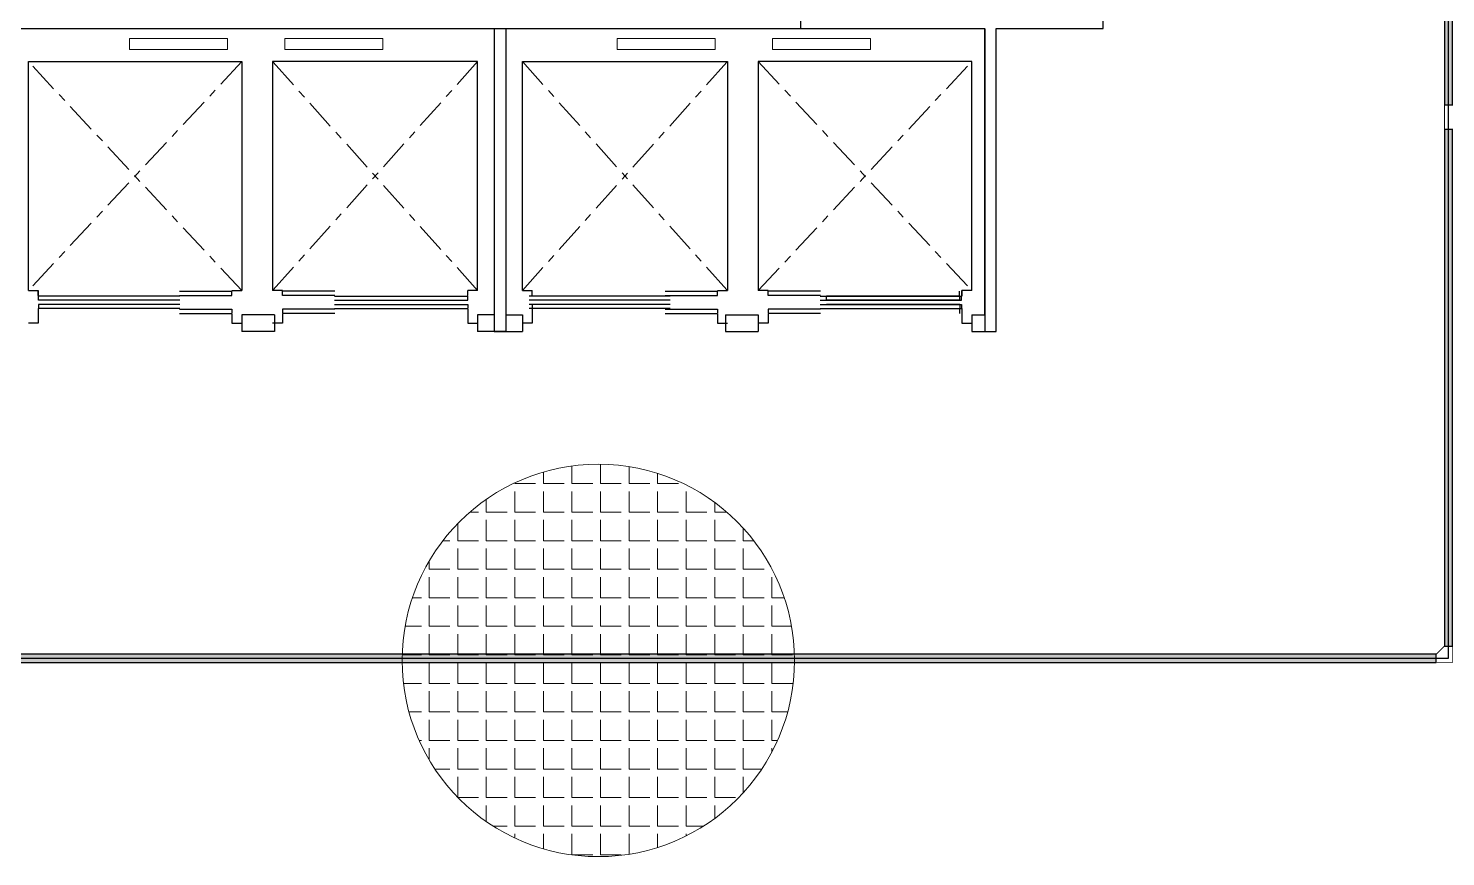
# Model space of a CAD drawing. Extents: x -15 to 163, y 313 to 399.
# Drawn here: x 27.23 to 44.56, y 338.4 to 348.53 of the extents above; entities that cross this region are included whole.
import ezdxf

# ---------------------------------------------------------------- set-up
doc = ezdxf.new("R2010")
doc.units = 0
doc.header["$LTSCALE"] = 0.15
doc.linetypes.add('CENTERX2', pattern=[4, 2.5, -0.5, 0.5, -0.5])
doc.layers.get('0').update_dxf_attribs({"color": 252})
for name, color, linetype in [('0 CABLE TRAY', 252, 'Continuous'), ('0 sockets', 252, 'Continuous'), ('CIRCUIT_PRO_LAYER', 7, 'Continuous'), ('CPTOOLS-TRAY', 1, 'Continuous'), ('d1', 252, 'Continuous'), ('grocol', 252, 'Continuous'), ('WINDOW', 252, 'Continuous')]:
    doc.layers.add(name, color=color, linetype=linetype)
for name, color, linetype, lineweight in [('anal', 252, 'Continuous', 20), ('elev', 252, 'Continuous', 9), ('wall', 252, 'Continuous', 30)]:
    doc.layers.add(name, color=color, linetype=linetype, lineweight=lineweight)

# ---------------------------------------------------------------- blocks, each defined once
blk = doc.blocks.new('ARCH')
at = {"layer": 'elev'}
h = blk.add_hatch(dxfattribs=at)
h.set_pattern_fill('ANGLE', color=256, scale=0.05, style=0)
h.set_pattern_definition([(0, (0, 0), (0, 0.34925), [0.254, -0.09525]), (90, (0, 0), (-0.34925, 2e-17), [0.254, -0.09525])])
h.paths.add_polyline_path([(31.8, 340.8, 0.21525), (32.613, 339), (35.787, 339, 0.21525), (36.6, 340.8, 1)])
h.paths.add_polyline_path([(35.787, 339), (32.613, 339, 0.377964)])
at = {"layer": 'anal'}
blk.add_circle((34.2, 340.8), 2.4, dxfattribs=at)
at = {"layer": 'd1', "linetype": 'CENTERX2'}
for p, q in [((29.838, 348.125), (27.228, 345.326)), ((29.838, 345.326), (27.228, 348.125)), ((32.723, 345.326), (30.216, 348.125)), ((32.723, 348.125), (30.216, 345.326)), ((33.272, 348.125), (35.779, 345.326)), ((33.272, 345.326), (35.779, 348.125)), ((36.157, 345.326), (38.767, 348.125)), ((36.157, 348.125), (38.767, 345.326))]:
    blk.add_line(p, q, dxfattribs=at)
at = {"layer": 'd1', "ltscale": 0.5}
for p, q in [((27.352, 345.206), (27.352, 345.256)), ((29.08, 345.256), (27.352, 345.256)), ((29.08, 345.206), (27.352, 345.206)), ((29.078, 345.316), (29.718, 345.316)), ((29.078, 345.266), (29.718, 345.266)), ((29.718, 345.266), (29.718, 345.316)), ((30.336, 345.266), (30.336, 345.316)), ((30.976, 345.316), (30.336, 345.316)), ((30.976, 345.266), (30.336, 345.266)), ((30.974, 345.256), (32.603, 345.256)), ((30.974, 345.206), (32.603, 345.206)), ((32.603, 345.206), (32.603, 345.256)), ((35.08, 345.256), (33.352, 345.256)), ((35.08, 345.206), (33.352, 345.206)), ((35.019, 345.316), (35.659, 345.316)), ((35.019, 345.266), (35.659, 345.266)), ((35.659, 345.266), (35.659, 345.316)), ((36.917, 345.316), (36.277, 345.316)), ((36.277, 345.266), (36.277, 345.316)), ((36.917, 345.266), (36.277, 345.266)), ((36.915, 345.256), (38.643, 345.256)), ((36.915, 345.206), (38.643, 345.206)), ((36.992, 345.206), (36.992, 345.256)), ((38.621, 345.256), (36.992, 345.256)), ((38.621, 345.206), (36.992, 345.206)), ((38.619, 345.266), (38.619, 345.316)), ((38.621, 345.206), (38.621, 345.256)), ((38.643, 345.206), (38.643, 345.256)), ((27.352, 345.156), (27.352, 345.106)), ((29.08, 345.156), (27.352, 345.156)), ((29.08, 345.106), (27.352, 345.106)), ((29.021, 345.106), (27.392, 345.106)), ((29.078, 345.096), (29.718, 345.096)), ((29.078, 345.046), (29.718, 345.046)), ((29.718, 345.096), (29.718, 345.046)), ((30.336, 345.096), (30.336, 345.046)), ((30.976, 345.096), (30.336, 345.096)), ((30.976, 345.046), (30.336, 345.046)), ((30.974, 345.156), (32.603, 345.156)), ((30.974, 345.106), (32.603, 345.106)), ((32.603, 345.156), (32.603, 345.106)), ((35.08, 345.156), (33.352, 345.156)), ((35.08, 345.106), (33.352, 345.106)), ((33.392, 345.156), (33.392, 345.106)), ((35.021, 345.106), (33.392, 345.106)), ((35.019, 345.096), (35.659, 345.096)), ((35.019, 345.046), (35.659, 345.046)), ((35.659, 345.096), (35.659, 345.046)), ((36.917, 345.096), (36.277, 345.096)), ((36.277, 345.096), (36.277, 345.046)), ((36.917, 345.046), (36.277, 345.046)), ((36.915, 345.156), (38.643, 345.156)), ((36.915, 345.106), (38.643, 345.106)), ((38.621, 345.156), (36.992, 345.156)), ((38.619, 345.096), (38.619, 345.046)), ((38.621, 345.156), (38.621, 345.106)), ((38.643, 345.156), (38.643, 345.106))]:
    blk.add_line(p, q, dxfattribs=at)
at = {"layer": 'elev'}
for p, q in [((28.467, 348.272), (28.467, 348.408)), ((28.467, 348.408), (29.664, 348.408)), ((29.664, 348.408), (29.664, 348.272)), ((30.367, 348.408), (31.564, 348.408)), ((30.367, 348.272), (30.367, 348.408)), ((31.564, 348.408), (31.564, 348.272)), ((35.628, 348.408), (34.431, 348.408)), ((34.431, 348.408), (34.431, 348.272)), ((35.628, 348.272), (35.628, 348.408)), ((37.528, 348.408), (36.331, 348.408)), ((36.331, 348.408), (36.331, 348.272)), ((37.528, 348.272), (37.528, 348.408)), ((29.664, 348.272), (28.467, 348.272)), ((31.564, 348.272), (30.367, 348.272)), ((34.431, 348.272), (35.628, 348.272)), ((36.331, 348.272), (37.528, 348.272))]:
    blk.add_line(p, q, dxfattribs=at)
at = {"layer": 'grocol', "ltscale": 0.5}
for p, q in [((40.374, 348.532), (40.374, 348.673)), ((32.927, 348.525), (32.927, 344.826)), ((32.927, 348.525), (32.927, 344.826)), ((33.068, 348.525), (33.068, 344.826)), ((33.068, 348.525), (33.068, 344.826)), ((36.675, 348.532), (38.927, 348.532)), ((38.927, 345.026), (38.927, 348.532)), ((38.927, 348.525), (38.927, 344.826)), ((39.068, 344.826), (39.068, 348.532)), ((39.068, 348.532), (40.374, 348.532)), ((32.927, 344.826), (33.068, 344.826)), ((33.068, 344.826), (32.927, 344.826)), ((38.927, 344.826), (39.068, 344.826))]:
    blk.add_line(p, q, dxfattribs=at)
at = {"layer": 'wall'}
for p, q in [((36.675, 358.125), (36.675, 348.525)), ((36.527, 348.525), (27.073, 348.525)), ((36.675, 348.525), (27.075, 348.525)), ((27.228, 345.326), (27.228, 348.125)), ((27.228, 348.125), (29.838, 348.125)), ((29.838, 348.125), (29.838, 345.326)), ((32.723, 348.125), (30.216, 348.125)), ((30.216, 348.125), (30.216, 345.326)), ((32.723, 345.326), (32.723, 348.125)), ((33.272, 345.326), (33.272, 348.125)), ((33.272, 348.125), (35.779, 348.125)), ((35.779, 348.125), (35.779, 345.326)), ((36.157, 348.125), (36.157, 345.326)), ((38.767, 348.125), (36.157, 348.125)), ((38.767, 345.326), (38.767, 348.125)), ((27.228, 345.326), (27.348, 345.326)), ((27.348, 345.266), (27.348, 345.326)), ((27.348, 345.326), (27.348, 345.255)), ((29.718, 345.326), (29.838, 345.326)), ((30.336, 345.326), (30.216, 345.326)), ((32.723, 345.326), (32.603, 345.326)), ((32.603, 345.266), (32.603, 345.326)), ((33.272, 345.326), (33.392, 345.326)), ((33.392, 345.266), (33.392, 345.326)), ((35.659, 345.326), (35.779, 345.326)), ((36.277, 345.326), (36.157, 345.326)), ((38.767, 345.326), (38.647, 345.326)), ((38.647, 345.326), (38.647, 345.255)), ((38.647, 345.266), (38.647, 345.326)), ((27.348, 345.106), (27.348, 344.926)), ((29.718, 345.036), (29.718, 344.926)), ((29.838, 345.026), (29.838, 344.826)), ((30.238, 345.026), (29.838, 345.026)), ((30.238, 345.026), (30.238, 344.826)), ((30.336, 345.036), (30.336, 344.926)), ((32.603, 345.096), (32.603, 344.926)), ((32.723, 345.026), (32.723, 344.826)), ((32.927, 345.026), (32.723, 345.026)), ((33.068, 345.026), (33.272, 345.026)), ((33.272, 345.026), (33.272, 344.826)), ((33.392, 345.096), (33.392, 344.926)), ((35.659, 345.036), (35.659, 344.926)), ((35.757, 345.026), (36.157, 345.026)), ((35.757, 345.026), (35.757, 344.826)), ((36.157, 345.026), (36.157, 344.826)), ((36.277, 345.036), (36.277, 344.926)), ((38.647, 345.106), (38.647, 344.926)), ((38.767, 345.026), (38.927, 345.026)), ((38.767, 345.026), (38.767, 344.826)), ((27.348, 344.926), (27.228, 344.926)), ((29.718, 344.926), (29.838, 344.926)), ((30.336, 344.926), (30.216, 344.926)), ((32.603, 344.926), (32.723, 344.926)), ((33.392, 344.926), (33.272, 344.926)), ((35.659, 344.926), (35.779, 344.926)), ((36.277, 344.926), (36.157, 344.926)), ((38.647, 344.926), (38.767, 344.926)), ((30.238, 344.826), (29.838, 344.826)), ((32.927, 344.826), (32.723, 344.826)), ((33.068, 344.826), (33.272, 344.826)), ((35.757, 344.826), (36.157, 344.826))]:
    blk.add_line(p, q, dxfattribs=at)
at = {"layer": 'WINDOW', "linetype": 'CENTERX2'}
blk.add_line((38.767, 344.826), (38.927, 344.826), dxfattribs=at)
blk = doc.blocks.new('*U69')
at = {"color": 0, "const_width": 0.01}
for points in [[(-0.05, 0.15), (-0.05, 0.2)], [(0.05, 0.15), (0.05, 0.2)], [(0.2, 0.05), (0.15, 0.05)], [(0.2, -0.05), (0.15, -0.05)]]:
    blk.add_lwpolyline(points, dxfattribs=at)
at = {"layer": 'CIRCUIT_PRO_LAYER', "color": 0, "const_width": 0.01}
blk.add_lwpolyline([(-0.05, -0.05), (-0.05, 0.15), (0.05, 0.15), (0.15, 0.05), (0.15, -0.05)], close=True, dxfattribs=at)
blk = doc.blocks.new('*U78')
at = {"layer": 'CPTOOLS-TRAY'}
h = blk.add_hatch(dxfattribs=at)
h.set_pattern_fill('HEX', color=0, scale=0.005)
h.paths.add_polyline_path([(0.05, 28.313), (-0.05, 28.313), (-0.05, 0), (0.05, 0)])
at = {"layer": 'CPTOOLS-TRAY', "color": 0}
blk.add_lwpolyline([(0.05, 28.313), (-0.05, 28.313), (-0.05, 0), (0.05, 0)], close=True, dxfattribs=at)
blk = doc.blocks.new('*U68')
at = {"color": 0, "const_width": 0.01}
for points in [[(-0.05, 0.15), (-0.05, 0.2)], [(0.05, 0.15), (0.05, 0.2)], [(-0.15, 0.05), (-0.2, 0.05)], [(0.2, 0.05), (0.15, 0.05)], [(-0.15, -0.05), (-0.2, -0.05)], [(0.2, -0.05), (0.15, -0.05)]]:
    blk.add_lwpolyline(points, dxfattribs=at)
at = {"layer": 'CIRCUIT_PRO_LAYER', "color": 0, "const_width": 0.01}
blk.add_lwpolyline([(-0.15, -0.05), (-0.15, 0.05), (-0.05, 0.15), (0.05, 0.15), (0.15, 0.05), (0.15, -0.05)], close=True, dxfattribs=at)
blk = doc.blocks.new('*U86')
at = {"layer": 'CPTOOLS-TRAY'}
h = blk.add_hatch(dxfattribs=at)
h.set_pattern_fill('HEX', color=0, scale=0.005)
h.paths.add_polyline_path([(0.05, 9.215), (-0.05, 9.215), (-0.05, 0), (0.05, 0)])
at = {"layer": 'CPTOOLS-TRAY', "color": 0}
blk.add_lwpolyline([(0.05, 9.215), (-0.05, 9.215), (-0.05, 0), (0.05, 0)], close=True, dxfattribs=at)
blk = doc.blocks.new('*U87')
at = {"layer": 'CPTOOLS-TRAY'}
h = blk.add_hatch(dxfattribs=at)
h.set_pattern_fill('HEX', color=0, scale=0.005)
h.paths.add_polyline_path([(0.05, 6.319), (-0.05, 6.319), (-0.05, 0), (0.05, 0)])
at = {"layer": 'CPTOOLS-TRAY', "color": 0}
blk.add_lwpolyline([(0.05, 6.319), (-0.05, 6.319), (-0.05, 0), (0.05, 0)], close=True, dxfattribs=at)
blk = doc.blocks.new('O1N3C1Q1T2')
at = {"layer": '0 CABLE TRAY', "color": 0, "linetype": 'ByBlock'}
blk.add_blockref('*U86', (44.6, 347.595), dxfattribs=at)
for name, p, rotation in [('*U68', (44.6, 347.445), 270.0000000000001), ('*U87', (44.6, 347.295), 180), ('*U69', (44.6, 340.826), 90), ('*U78', (16.137, 340.826), 269.9999999999999)]:
    blk.add_blockref(name, p, dxfattribs=dict(at, rotation=rotation))

msp = doc.modelspace()

# ---------------------------------------------------------------- linework, layer by layer
at = {"layer": '0 CABLE TRAY', "color": 6, "linetype": 'ByBlock'}
for points in [[(64.068, 374.143), (64.018, 374.143), (64.018, 368.874), (15.987, 368.874), (15.987, 340.826), (44.6, 340.826), (44.6, 347.445), (44.6, 356.96), (59.681, 356.96), (59.681, 353.028), (56.305, 353.036)], [(64.068, 373.231), (64.018, 373.231), (64.018, 368.874), (15.987, 368.874), (15.987, 340.826), (44.6, 340.826), (44.6, 347.445), (44.6, 356.96), (59.681, 356.96), (59.681, 353.028), (56.305, 353.036)], [(64.068, 372.558), (64.018, 372.558), (64.018, 368.874), (15.987, 368.874), (15.987, 340.826), (44.6, 340.826), (44.6, 347.445), (44.6, 356.96), (59.681, 356.96), (59.681, 353.028), (56.305, 353.036)], [(64.068, 371.815), (64.018, 371.815), (64.018, 368.874), (15.987, 368.874), (15.987, 340.826), (44.6, 340.826), (44.6, 347.445), (44.6, 356.96), (59.681, 356.96), (59.681, 353.028), (56.305, 353.036)], [(18.076, 368.924), (18.076, 368.874), (15.987, 368.874), (15.987, 340.826), (44.6, 340.826), (44.6, 347.445), (44.6, 356.96), (59.681, 356.96), (59.681, 353.028), (56.305, 353.036)], [(35.825, 368.924), (35.825, 368.874), (15.987, 368.874), (15.987, 340.826), (44.6, 340.826), (44.6, 347.445), (44.6, 356.96), (59.681, 356.96), (59.681, 353.028), (56.305, 353.036)], [(37.148, 368.924), (37.148, 368.874), (15.987, 368.874), (15.987, 340.826), (44.6, 340.826), (44.6, 347.445), (44.6, 356.96), (59.681, 356.96), (59.681, 353.028), (56.305, 353.036)], [(44.876, 368.924), (44.876, 368.874), (15.987, 368.874), (15.987, 340.826), (44.6, 340.826), (44.6, 347.445), (44.6, 356.96), (59.681, 356.96), (59.681, 353.028), (56.305, 353.036)], [(15.937, 365.777), (15.987, 365.777), (15.987, 340.826), (44.6, 340.826), (44.6, 347.445), (44.6, 356.96), (59.681, 356.96), (59.681, 353.028), (56.305, 353.036)], [(15.937, 360.331), (15.987, 360.331), (15.987, 340.826), (44.6, 340.826), (44.6, 347.445), (44.6, 356.96), (59.681, 356.96), (59.681, 353.028), (56.305, 353.036)], [(15.937, 352.98), (15.987, 352.98), (15.987, 340.826), (44.6, 340.826), (44.6, 347.445), (44.6, 356.96), (59.681, 356.96), (59.681, 353.028), (56.305, 353.036)], [(15.937, 353.806), (15.987, 353.806), (15.987, 340.826), (44.6, 340.826), (44.6, 347.445), (44.6, 356.96), (59.681, 356.96), (59.681, 353.028), (56.305, 353.036)], [(16.037, 354.85), (15.987, 354.85), (15.987, 340.826), (44.6, 340.826), (44.6, 347.445), (44.6, 356.96), (59.681, 356.96), (59.681, 353.028), (56.305, 353.036)], [(16.037, 355.663), (15.987, 355.663), (15.987, 340.826), (44.6, 340.826), (44.6, 347.445), (44.6, 356.96), (59.681, 356.96), (59.681, 353.028), (56.305, 353.036)], [(25.021, 340.876), (25.021, 340.826), (44.6, 340.826), (44.6, 347.445), (44.6, 356.96), (59.681, 356.96), (59.681, 353.028), (56.305, 353.036)]]:
    msp.add_lwpolyline(points, dxfattribs=at)

# ---------------------------------------------------------------- block references
at = {"layer": '0 CABLE TRAY', "color": 1, "linetype": 'ByBlock'}
msp.add_blockref('O1N3C1Q1T2', (0, 0), dxfattribs=at)
at = {"layer": '0 sockets', "color": 3}
msp.add_blockref('ARCH', (0, 0), dxfattribs=at)

doc.saveas('drawing.dxf')
